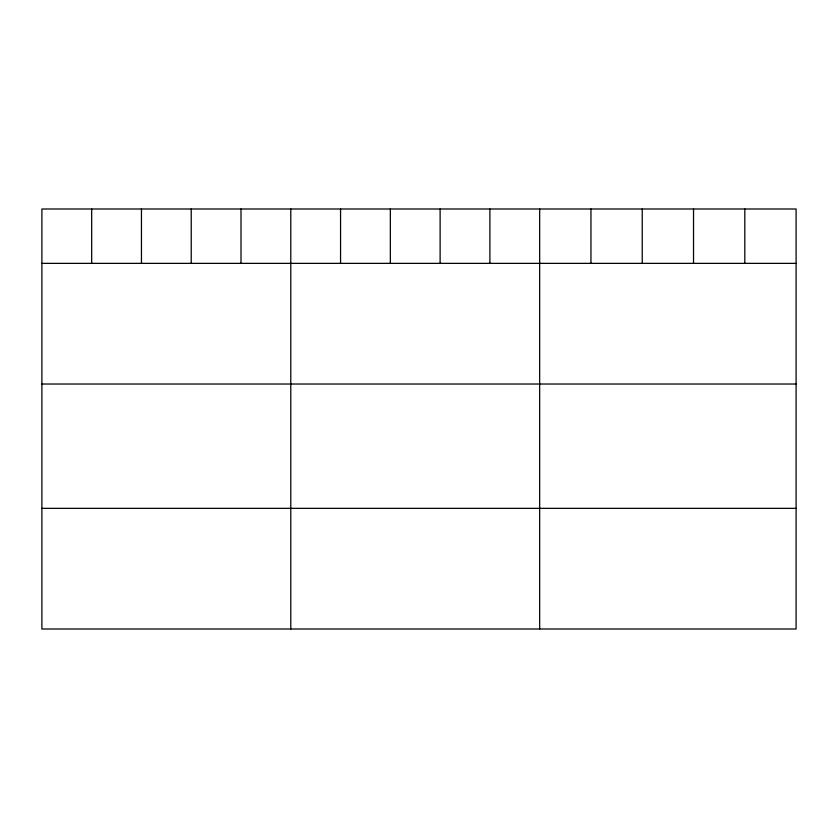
<?xml version="1.0" encoding="UTF-8"?>
<svg xmlns="http://www.w3.org/2000/svg" width="838" height="838" viewBox="0 0 838 838"><rect width="100%" height="100%" fill="white"/><g stroke="black" fill="none" stroke-linecap="round" stroke-linejoin="round"><path stroke-width="1.26" d="M796.1 263.362L796.1 629.003L41.9 629.003L41.9 208.997L796.1 208.997L796.1 263.362L41.9 263.362M41.9 384.024L796.1 384.024M41.9 508.341L796.1 508.341M744.814 208.997L744.814 263.362M693.529 208.997L693.529 263.362M642.243 208.997L642.243 263.362M590.958 208.997L590.958 263.362M539.672 208.997L539.672 629.003M489.895 208.997L489.895 263.362M440.118 208.997L440.118 263.362M390.34 208.997L390.34 263.362M340.563 208.997L340.563 263.362M290.786 208.997L290.786 629.003M241.009 208.997L241.009 263.362M191.232 208.997L191.232 263.362M141.454 208.997L141.454 263.362M91.677 208.997L91.677 263.362"/></g></svg>
